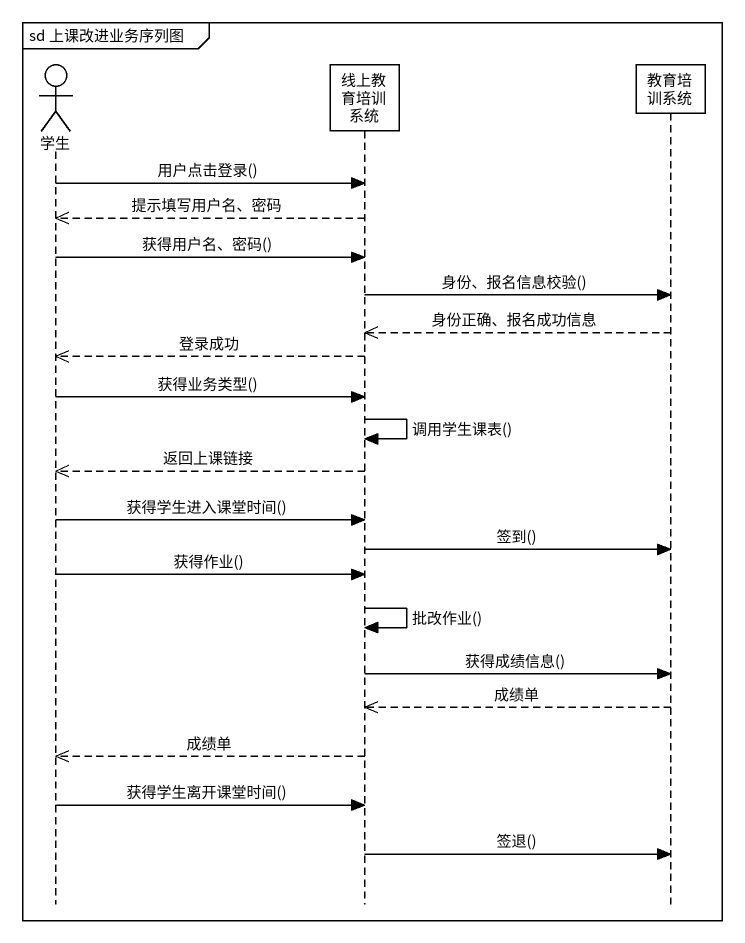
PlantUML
@startuml
mainframe sd 上课改进业务序列图
hide footbox
actor 学生
participant 线上教育培训系统
participant 教育培训系统

学生 -> 线上教育培训系统 : 用户点击登录()
线上教育培训系统 -->> 学生 : 提示填写用户名、密码
学生 -> 线上教育培训系统 : 获得用户名、密码()
线上教育培训系统 -> 教育培训系统 : 身份、报名信息校验()
教育培训系统 -->> 线上教育培训系统 : 身份正确、报名成功信息
线上教育培训系统 -->> 学生 : 登录成功
学生 -> 线上教育培训系统 : 获得业务类型()
线上教育培训系统 -> 线上教育培训系统 : 调用学生课表()
线上教育培训系统 -->> 学生 : 返回上课链接
学生 -> 线上教育培训系统 : 获得学生进入课堂时间()
线上教育培训系统 -> 教育培训系统 : 签到()
学生 -> 线上教育培训系统 : 获得作业()
线上教育培训系统 -> 线上教育培训系统 : 批改作业()
线上教育培训系统 -> 教育培训系统 : 获得成绩信息()
教育培训系统 -->> 线上教育培训系统 : 成绩单
线上教育培训系统 -->> 学生 : 成绩单
学生 -> 线上教育培训系统 : 获得学生离开课堂时间()
线上教育培训系统 -> 教育培训系统 : 签退()
@enduml
